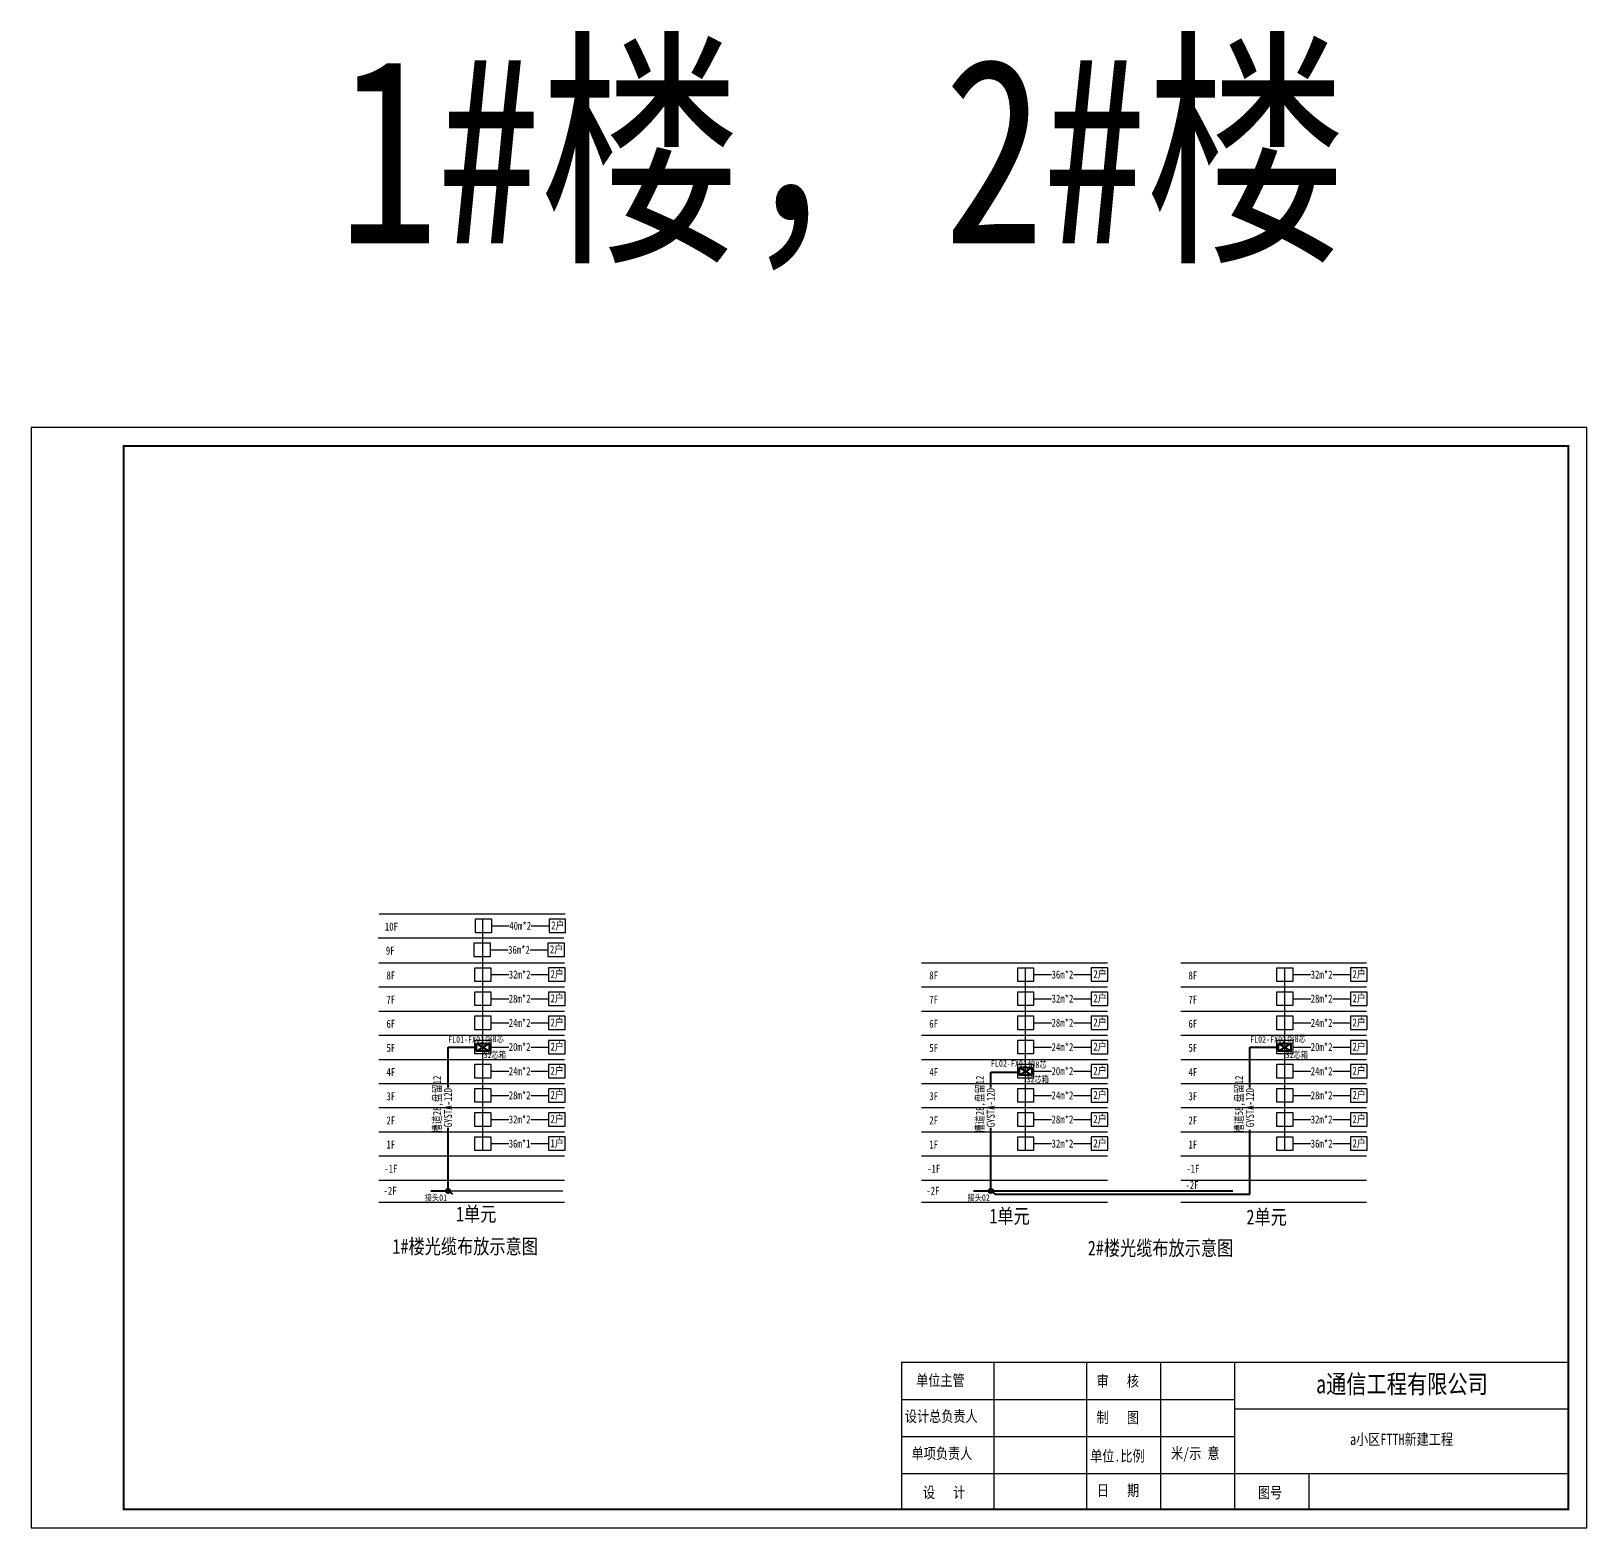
# Model space of a CAD drawing. Extents: x -718790 to -716301, y 387782 to 388189.
# Drawn here: x -718254.3 to -717834.3, y 387781.7 to 388185.7 of the extents above; entities that cross this region are included whole.
import ezdxf

# ---------------------------------------------------------------- set-up
doc = ezdxf.new("R2010")
doc.units = 0
doc.header["$LTSCALE"] = 1000
doc.header["$MEASUREMENT"] = 0
doc.layers.add('BZ', color=6, linetype='Continuous')
doc.layers.add('图框', color=7, linetype='Continuous')
doc.styles.add('粗宋', font='', dxfattribs={"width": 0.8})
doc.styles.get('粗宋').set_extended_font_data('SimSun')

msp = doc.modelspace()

# ---------------------------------------------------------------- hatches: boundary and pattern name
at = {"linetype": 'ByBlock', "lineweight": 40}
for points in [[(-718141.16, 387872.69, 1), (-718142.36, 387872.69, 1)], [(-717994.62, 387872.69, 1), (-717995.82, 387872.69, 1)]]:
    msp.add_hatch(color=0, dxfattribs=at).paths.add_polyline_path(points, flags=0)

# ---------------------------------------------------------------- linework, layer by layer
for p, q in [((-718160.31, 387947.45), (-718110.14, 387947.45)), ((-718130.07, 387944.24), (-718125.22, 387944.24)), ((-718119.28, 387944.24), (-718114.49, 387944.24)), ((-718160.65, 387940.98), (-718110.47, 387940.98)), ((-718130.4, 387937.78), (-718125.56, 387937.78)), ((-718119.61, 387937.78), (-718114.82, 387937.78)), ((-718160.47, 387934.29), (-718110.29, 387934.29)), ((-718013.93, 387934.29), (-717963.76, 387934.29)), ((-717943.97, 387934.29), (-717893.79, 387934.29)), ((-718130.22, 387931.08), (-718125.38, 387931.08)), ((-718119.43, 387931.08), (-718114.64, 387931.08)), ((-717983.68, 387931.08), (-717978.84, 387931.08)), ((-717972.89, 387931.08), (-717968.1, 387931.08)), ((-717913.72, 387931.08), (-717908.88, 387931.08)), ((-717902.93, 387931.08), (-717898.14, 387931.08)), ((-718160.47, 387927.77), (-718110.29, 387927.77)), ((-718013.93, 387927.77), (-717963.76, 387927.77)), ((-717943.97, 387927.77), (-717893.79, 387927.77)), ((-718160.47, 387921.25), (-718110.29, 387921.25)), ((-718130.22, 387924.57), (-718125.38, 387924.57)), ((-718119.43, 387924.57), (-718114.64, 387924.57)), ((-718013.93, 387921.25), (-717963.76, 387921.25)), ((-717983.68, 387924.57), (-717978.84, 387924.57)), ((-717972.89, 387924.57), (-717968.1, 387924.57)), ((-717943.97, 387921.25), (-717893.79, 387921.25)), ((-717913.72, 387924.57), (-717908.88, 387924.57)), ((-717902.93, 387924.57), (-717898.14, 387924.57)), ((-718130.22, 387918.05), (-718125.38, 387918.05)), ((-718119.43, 387918.05), (-718114.64, 387918.05)), ((-717983.68, 387918.05), (-717978.84, 387918.05)), ((-717972.89, 387918.05), (-717968.1, 387918.05)), ((-717913.72, 387918.05), (-717908.88, 387918.05)), ((-717902.93, 387918.05), (-717898.14, 387918.05)), ((-718160.47, 387914.73), (-718110.29, 387914.73)), ((-718013.93, 387914.73), (-717963.76, 387914.73)), ((-717943.97, 387914.73), (-717893.79, 387914.73)), ((-718160.47, 387908.21), (-718110.29, 387908.21)), ((-718130.22, 387911.53), (-718125.38, 387911.53)), ((-718119.43, 387911.53), (-718114.64, 387911.53)), ((-718013.93, 387908.21), (-717963.76, 387908.21)), ((-717983.68, 387911.53), (-717978.84, 387911.53)), ((-717972.89, 387911.53), (-717968.1, 387911.53)), ((-717943.97, 387908.21), (-717893.79, 387908.21)), ((-717913.72, 387911.53), (-717908.88, 387911.53)), ((-717902.93, 387911.53), (-717898.14, 387911.53)), ((-718130.22, 387905.01), (-718125.38, 387905.01)), ((-718119.43, 387905.01), (-718114.64, 387905.01)), ((-717983.68, 387905.01), (-717978.84, 387905.01)), ((-717972.89, 387905.01), (-717968.1, 387905.01)), ((-717913.72, 387905.01), (-717908.88, 387905.01)), ((-717902.93, 387905.01), (-717898.14, 387905.01)), ((-718160.47, 387901.7), (-718110.29, 387901.7)), ((-718013.93, 387901.7), (-717963.76, 387901.7)), ((-717943.97, 387901.7), (-717893.79, 387901.7)), ((-718130.22, 387898.49), (-718125.38, 387898.49)), ((-718119.43, 387898.49), (-718114.64, 387898.49)), ((-717983.68, 387898.49), (-717978.84, 387898.49)), ((-717972.89, 387898.49), (-717968.1, 387898.49)), ((-717913.72, 387898.49), (-717908.88, 387898.49)), ((-717902.93, 387898.49), (-717898.14, 387898.49)), ((-718160.47, 387895.18), (-718110.29, 387895.18)), ((-718130.22, 387891.97), (-718125.38, 387891.97)), ((-718119.43, 387891.97), (-718114.64, 387891.97)), ((-718013.93, 387895.18), (-717963.76, 387895.18)), ((-717983.68, 387891.97), (-717978.84, 387891.97)), ((-717972.89, 387891.97), (-717968.1, 387891.97)), ((-717943.97, 387895.18), (-717893.79, 387895.18)), ((-717913.72, 387891.97), (-717908.88, 387891.97)), ((-717902.93, 387891.97), (-717898.14, 387891.97)), ((-718160.47, 387888.66), (-718110.29, 387888.66)), ((-718013.93, 387888.66), (-717963.76, 387888.66)), ((-717943.97, 387888.66), (-717893.79, 387888.66)), ((-718130.22, 387885.46), (-718125.38, 387885.46)), ((-718119.43, 387885.46), (-718114.64, 387885.46)), ((-717983.68, 387885.46), (-717978.84, 387885.46)), ((-717972.89, 387885.46), (-717968.1, 387885.46)), ((-717913.72, 387885.46), (-717908.88, 387885.46)), ((-717902.93, 387885.46), (-717898.14, 387885.46)), ((-718160.47, 387882.14), (-718110.29, 387882.14)), ((-718013.93, 387882.14), (-717963.76, 387882.14)), ((-717943.97, 387882.14), (-717893.79, 387882.14)), ((-718160.47, 387875.62), (-718110.29, 387875.62)), ((-718013.93, 387875.62), (-717963.76, 387875.62)), ((-717943.97, 387875.62), (-717893.79, 387875.62)), ((-718160.47, 387869.67), (-718110.29, 387869.67)), ((-718013.93, 387869.67), (-717963.76, 387869.67)), ((-717943.97, 387869.67), (-717893.79, 387869.67)), ((-718016.31, 387786.75), (-717997.31, 387786.75)), ((-717997.31, 387786.75), (-717978.31, 387786.75)), ((-717978.31, 387786.75), (-717948.05, 387786.75)), ((-717948.05, 387786.75), (-717929.05, 387786.75)), ((-717929.05, 387786.75), (-717839.31, 387786.75))]:
    msp.add_line(p, q)
at = {"color": 7, "linetype": 'ByBlock', "ltscale": 0.001589}
for p, q in [((-718132.36, 387930.65), (-718132.36, 387946.11)), ((-718132.36, 387910.45), (-718132.36, 387932.95)), ((-717985.82, 387909.66), (-717985.82, 387932.95)), ((-717985.82, 387932.95), (-717985.82, 387932.95)), ((-717915.86, 387910.45), (-717915.86, 387932.95)), ((-717925.26, 387911.47), (-717925.26, 387911.47)), ((-718141.76, 387872.69), (-718110.8, 387872.69))]:
    msp.add_line(p, q, dxfattribs=at)
at = {"lineweight": 40}
for p, q in [((-718134.03, 387912.49), (-718130.69, 387910.45)), ((-718134.03, 387910.45), (-718130.69, 387912.49)), ((-717917.53, 387912.49), (-717914.19, 387910.45)), ((-717917.53, 387910.45), (-717914.19, 387912.49)), ((-717987.49, 387905.97), (-717984.15, 387903.93)), ((-717987.49, 387903.93), (-717984.15, 387905.97))]:
    msp.add_line(p, q, dxfattribs=at)
at = {"linetype": 'ByBlock', "lineweight": 40}
for p, q in [((-718141.76, 387911.47), (-718134.03, 387911.47)), ((-717925.26, 387911.47), (-717917.53, 387911.47)), ((-717995.22, 387904.72), (-717987.49, 387904.72)), ((-717925.26, 387871.79), (-717925.26, 387889.21))]:
    msp.add_line(p, q, dxfattribs=at)
at = {"color": 0, "linetype": 'ByBlock', "lineweight": 40}
for p, q in [((-718141.76, 387900.65), (-718141.76, 387911.47)), ((-717925.26, 387900.65), (-717925.26, 387911.47)), ((-717995.22, 387900.65), (-717995.22, 387904.72)), ((-718141.76, 387872.69), (-718141.76, 387889.68)), ((-717995.22, 387872.69), (-717995.22, 387889.68)), ((-718146.41, 387872.69), (-718141.76, 387872.69)), ((-718141.76, 387872.69), (-718140.55, 387871.79)), ((-717999.87, 387872.69), (-717995.22, 387872.69)), ((-717995.22, 387872.69), (-717929.91, 387872.69)), ((-717995.22, 387872.69), (-717994.02, 387871.79)), ((-717994.02, 387871.79), (-717925.26, 387871.79))]:
    msp.add_line(p, q, dxfattribs=at)
at = {"linetype": 'ByBlock'}
for p, q in [((-718132.36, 387883.59), (-718132.36, 387910.45)), ((-717985.82, 387883.59), (-717985.82, 387910.45)), ((-717915.86, 387883.59), (-717915.86, 387910.45))]:
    msp.add_line(p, q, dxfattribs=at)
at = {"color": 7}
for p, q in [((-717994.31, 387786.75), (-717994.31, 387826.44)), ((-717969.31, 387786.75), (-717969.31, 387826.44)), ((-717949.31, 387786.75), (-717949.31, 387826.44)), ((-717929.31, 387786.75), (-717929.31, 387826.44)), ((-718019.31, 387816.44), (-717929.31, 387816.44)), ((-717929.31, 387796.44), (-717929.31, 387816.44)), ((-717929.31, 387813.84), (-717839.31, 387813.84)), ((-718019.31, 387806.44), (-717929.31, 387806.44)), ((-718019.31, 387796.44), (-717839.31, 387796.44)), ((-717929.31, 387796.44), (-717839.31, 387796.44)), ((-717909.31, 387786.75), (-717909.31, 387796.44)), ((-718019.31, 387786.75), (-717839.31, 387786.75))]:
    msp.add_line(p, q, dxfattribs=at)
for points in [[(-718134.34, 387946.11), (-718130.07, 387946.11), (-718130.07, 387942.38), (-718134.34, 387942.38), (-718134.34, 387946.11)], [(-718114.49, 387942.44), (-718110.01, 387942.44), (-718110.01, 387946.05), (-718114.49, 387946.05), (-718114.49, 387942.44)], [(-718134.67, 387939.64), (-718130.4, 387939.64), (-718130.4, 387935.91), (-718134.67, 387935.91), (-718134.67, 387939.64)], [(-718114.82, 387935.98), (-718110.35, 387935.98), (-718110.35, 387939.58), (-718114.82, 387939.58), (-718114.82, 387935.98)], [(-718134.49, 387932.95), (-718130.22, 387932.95), (-718130.22, 387929.22), (-718134.49, 387929.22), (-718134.49, 387932.95)], [(-718114.64, 387929.28), (-718110.16, 387929.28), (-718110.16, 387932.88), (-718114.64, 387932.88), (-718114.64, 387929.28)], [(-717987.95, 387932.95), (-717983.68, 387932.95), (-717983.68, 387929.22), (-717987.95, 387929.22), (-717987.95, 387932.95)], [(-717968.1, 387929.28), (-717963.63, 387929.28), (-717963.63, 387932.88), (-717968.1, 387932.88), (-717968.1, 387929.28)], [(-717917.99, 387932.95), (-717913.72, 387932.95), (-717913.72, 387929.22), (-717917.99, 387929.22), (-717917.99, 387932.95)], [(-717898.14, 387929.28), (-717893.66, 387929.28), (-717893.66, 387932.88), (-717898.14, 387932.88), (-717898.14, 387929.28)], [(-718134.49, 387926.43), (-718130.22, 387926.43), (-718130.22, 387922.7), (-718134.49, 387922.7), (-718134.49, 387926.43)], [(-718114.64, 387922.77), (-718110.16, 387922.77), (-718110.16, 387926.37), (-718114.64, 387926.37), (-718114.64, 387922.77)], [(-717987.95, 387926.43), (-717983.68, 387926.43), (-717983.68, 387922.7), (-717987.95, 387922.7), (-717987.95, 387926.43)], [(-717968.1, 387922.77), (-717963.63, 387922.77), (-717963.63, 387926.37), (-717968.1, 387926.37), (-717968.1, 387922.77)], [(-717917.99, 387926.43), (-717913.72, 387926.43), (-717913.72, 387922.7), (-717917.99, 387922.7), (-717917.99, 387926.43)], [(-717898.14, 387922.77), (-717893.66, 387922.77), (-717893.66, 387926.37), (-717898.14, 387926.37), (-717898.14, 387922.77)], [(-718134.49, 387919.91), (-718130.22, 387919.91), (-718130.22, 387916.18), (-718134.49, 387916.18), (-718134.49, 387919.91)], [(-718114.64, 387916.25), (-718110.16, 387916.25), (-718110.16, 387919.85), (-718114.64, 387919.85), (-718114.64, 387916.25)], [(-717987.95, 387919.91), (-717983.68, 387919.91), (-717983.68, 387916.18), (-717987.95, 387916.18), (-717987.95, 387919.91)], [(-717968.1, 387916.25), (-717963.63, 387916.25), (-717963.63, 387919.85), (-717968.1, 387919.85), (-717968.1, 387916.25)], [(-717917.99, 387919.91), (-717913.72, 387919.91), (-717913.72, 387916.18), (-717917.99, 387916.18), (-717917.99, 387919.91)], [(-717898.14, 387916.25), (-717893.66, 387916.25), (-717893.66, 387919.85), (-717898.14, 387919.85), (-717898.14, 387916.25)], [(-718134.49, 387913.39), (-718130.22, 387913.39), (-718130.22, 387909.66), (-718134.49, 387909.66), (-718134.49, 387913.39)], [(-718114.64, 387909.73), (-718110.16, 387909.73), (-718110.16, 387913.33), (-718114.64, 387913.33), (-718114.64, 387909.73)], [(-717987.95, 387913.39), (-717983.68, 387913.39), (-717983.68, 387909.66), (-717987.95, 387909.66), (-717987.95, 387913.39)], [(-717968.1, 387909.73), (-717963.63, 387909.73), (-717963.63, 387913.33), (-717968.1, 387913.33), (-717968.1, 387909.73)], [(-717917.99, 387913.39), (-717913.72, 387913.39), (-717913.72, 387909.66), (-717917.99, 387909.66), (-717917.99, 387913.39)], [(-717898.14, 387909.73), (-717893.66, 387909.73), (-717893.66, 387913.33), (-717898.14, 387913.33), (-717898.14, 387909.73)], [(-718134.49, 387906.88), (-718130.22, 387906.88), (-718130.22, 387903.15), (-718134.49, 387903.15), (-718134.49, 387906.88)], [(-718114.64, 387903.21), (-718110.16, 387903.21), (-718110.16, 387906.81), (-718114.64, 387906.81), (-718114.64, 387903.21)], [(-717987.95, 387906.88), (-717983.68, 387906.88), (-717983.68, 387903.15), (-717987.95, 387903.15), (-717987.95, 387906.88)], [(-717968.1, 387903.21), (-717963.63, 387903.21), (-717963.63, 387906.81), (-717968.1, 387906.81), (-717968.1, 387903.21)], [(-717917.99, 387906.88), (-717913.72, 387906.88), (-717913.72, 387903.15), (-717917.99, 387903.15), (-717917.99, 387906.88)], [(-717898.14, 387903.21), (-717893.66, 387903.21), (-717893.66, 387906.81), (-717898.14, 387906.81), (-717898.14, 387903.21)], [(-718134.49, 387900.36), (-718130.22, 387900.36), (-718130.22, 387896.63), (-718134.49, 387896.63), (-718134.49, 387900.36)], [(-718114.64, 387896.69), (-718110.16, 387896.69), (-718110.16, 387900.29), (-718114.64, 387900.29), (-718114.64, 387896.69)], [(-717987.95, 387900.36), (-717983.68, 387900.36), (-717983.68, 387896.63), (-717987.95, 387896.63), (-717987.95, 387900.36)], [(-717968.1, 387896.69), (-717963.63, 387896.69), (-717963.63, 387900.29), (-717968.1, 387900.29), (-717968.1, 387896.69)], [(-717917.99, 387900.36), (-717913.72, 387900.36), (-717913.72, 387896.63), (-717917.99, 387896.63), (-717917.99, 387900.36)], [(-717898.14, 387896.69), (-717893.66, 387896.69), (-717893.66, 387900.29), (-717898.14, 387900.29), (-717898.14, 387896.69)], [(-718134.49, 387893.84), (-718130.22, 387893.84), (-718130.22, 387890.11), (-718134.49, 387890.11), (-718134.49, 387893.84)], [(-718114.64, 387890.17), (-718110.16, 387890.17), (-718110.16, 387893.77), (-718114.64, 387893.77), (-718114.64, 387890.17)], [(-717987.95, 387893.84), (-717983.68, 387893.84), (-717983.68, 387890.11), (-717987.95, 387890.11), (-717987.95, 387893.84)], [(-717968.1, 387890.17), (-717963.63, 387890.17), (-717963.63, 387893.77), (-717968.1, 387893.77), (-717968.1, 387890.17)], [(-717917.99, 387893.84), (-717913.72, 387893.84), (-717913.72, 387890.11), (-717917.99, 387890.11), (-717917.99, 387893.84)], [(-717898.14, 387890.17), (-717893.66, 387890.17), (-717893.66, 387893.77), (-717898.14, 387893.77), (-717898.14, 387890.17)], [(-718134.49, 387887.32), (-718130.22, 387887.32), (-718130.22, 387883.59), (-718134.49, 387883.59), (-718134.49, 387887.32)], [(-718114.64, 387883.66), (-718110.16, 387883.66), (-718110.16, 387887.26), (-718114.64, 387887.26), (-718114.64, 387883.66)], [(-717987.95, 387887.32), (-717983.68, 387887.32), (-717983.68, 387883.59), (-717987.95, 387883.59), (-717987.95, 387887.32)], [(-717968.1, 387883.66), (-717963.63, 387883.66), (-717963.63, 387887.26), (-717968.1, 387887.26), (-717968.1, 387883.66)], [(-717917.99, 387887.32), (-717913.72, 387887.32), (-717913.72, 387883.59), (-717917.99, 387883.59), (-717917.99, 387887.32)], [(-717898.14, 387883.66), (-717893.66, 387883.66), (-717893.66, 387887.26), (-717898.14, 387887.26), (-717898.14, 387883.66)]]:
    msp.add_lwpolyline(points, close=True)
at = {"lineweight": 40}
for points in [[(-718134.03, 387912.49), (-718130.69, 387912.49), (-718130.69, 387910.45), (-718134.03, 387910.45), (-718134.03, 387912.49)], [(-717917.53, 387912.49), (-717914.19, 387912.49), (-717914.19, 387910.45), (-717917.53, 387910.45), (-717917.53, 387912.49)], [(-717987.49, 387905.97), (-717984.15, 387905.97), (-717984.15, 387903.93), (-717987.49, 387903.93), (-717987.49, 387905.97)]]:
    msp.add_lwpolyline(points, close=True, dxfattribs=at)
at = {"color": 7}
msp.add_lwpolyline([(-718019.31, 387786.75, 0.4, 0.4, 0), (-718019.31, 387826.44, 0.4, 0.4, 0), (-717839.31, 387826.44, 0, 0, 0)], format="xyseb", dxfattribs=at)
at = {"color": 0, "linetype": 'ByBlock', "lineweight": 40}
for centre in [(-718141.76, 387872.69), (-717995.22, 387872.69)]:
    msp.add_circle(centre, 0.598, dxfattribs=at)
at = {"layer": '图框', "color": 7}
msp.add_lwpolyline([(-718254.31, 387781.75), (-717834.31, 387781.75), (-717834.31, 388078.75), (-718254.31, 388078.75), (-718254.31, 387781.75)], close=True, dxfattribs=at)
msp.add_lwpolyline([(-718229.31, 387786.75, 0.5, 0.5, 0), (-717839.31, 387786.75, 0.5, 0.5, 0), (-717839.31, 388073.75, 0.5, 0.5, 0), (-718229.31, 388073.75, 0.5, 0.5, 0), (-718229.31, 387786.75, 0, 0, 0)], format="xyseb", close=True, dxfattribs=at)

# ---------------------------------------------------------------- texts
at = {"color": 7, "char_height": 3, "attachment_point": 7, "style": '粗宋'}
for s, insert in [('{\\W0.8000000000000002;单位主管}', (-718015.39, 387819.74)), ('{\\W0.8000000000000002;审   核}', (-717966.68, 387819.57)), ('{\\W0.8000000000000002;设计总负责人}', (-718018.42, 387810.04)), ('{\\W0.8000000000000002;制   图}', (-717966.68, 387809.74)), ('{\\W0.8000000000000002;单项负责人}', (-718016.61, 387800.01)), ('{\\W0.8000000000000002;单位.比例}', (-717968.43, 387799.33)), ('{\\W0.8000000000000002;设   计}', (-718013.56, 387789.49)), ('{\\W0.8000000000000002;日   期}', (-717966.6, 387790.02))]:
    msp.add_mtext(s, dxfattribs=dict(at, insert=insert))
at = {"color": 7, "linetype": 'ByBlock', "char_height": 3, "attachment_point": 7, "style": '粗宋'}
for s, insert in [('{\\W0.8000000000000002;米/示 意}', (-717946.57, 387799.64)), ('{\\W0.8000000000000002;图号}', (-717923.11, 387789.45))]:
    msp.add_mtext(s, dxfattribs=dict(at, insert=insert))
at = {"layer": 'BZ', "linetype": 'Continuous', "attachment_point": 5, "style": '粗宋'}
for s, insert, char_height in [('{\\W0.8;1#楼，2#楼}', (-718035.24, 388149.79), 50), ('{\\W0.7999999999999999;2户}', (-718112.13, 387944.24), 2.16), ('{\\W0.7999999999999999;2户}', (-718112.47, 387937.77), 2.16), ('{\\W0.7999999999999999;8F}', (-718157.19, 387930.85), 2.16), ('{\\W0.7999999999999999;32m*2}', (-718122.43, 387931.08), 2.16), ('{\\W0.7999999999999999;2户}', (-718112.29, 387931.08), 2.16), ('{\\W0.7999999999999999;8F}', (-718010.66, 387930.85), 2.16), ('{\\W0.7999999999999999;36m*2}', (-717975.89, 387931.08), 2.16), ('{\\W0.7999999999999999;2户}', (-717965.75, 387931.08), 2.16), ('{\\W0.7999999999999999;8F}', (-717940.69, 387930.85), 2.16), ('{\\W0.7999999999999999;32m*2}', (-717905.93, 387931.08), 2.16), ('{\\W0.7999999999999999;2户}', (-717895.79, 387931.08), 2.16), ('{\\W0.7999999999999999;7F}', (-718157.19, 387924.33), 2.16), ('{\\W0.7999999999999999;28m*2}', (-718122.43, 387924.57), 2.16), ('{\\W0.7999999999999999;2户}', (-718112.29, 387924.56), 2.16), ('{\\W0.7999999999999999;7F}', (-718010.66, 387924.33), 2.16), ('{\\W0.7999999999999999;32m*2}', (-717975.89, 387924.57), 2.16), ('{\\W0.7999999999999999;2户}', (-717965.75, 387924.56), 2.16), ('{\\W0.7999999999999999;7F}', (-717940.69, 387924.33), 2.16), ('{\\W0.7999999999999999;28m*2}', (-717905.93, 387924.57), 2.16), ('{\\W0.7999999999999999;2户}', (-717895.79, 387924.56), 2.16), ('{\\W0.7999999999999999;6F}', (-718157.19, 387917.81), 2.16), ('{\\W0.7999999999999999;24m*2}', (-718122.43, 387918.05), 2.16), ('{\\W0.7999999999999999;2户}', (-718112.29, 387918.04), 2.16), ('{\\W0.7999999999999999;6F}', (-718010.66, 387917.81), 2.16), ('{\\W0.7999999999999999;28m*2}', (-717975.89, 387918.05), 2.16), ('{\\W0.7999999999999999;2户}', (-717965.75, 387918.04), 2.16), ('{\\W0.7999999999999999;6F}', (-717940.69, 387917.81), 2.16), ('{\\W0.7999999999999999;24m*2}', (-717905.93, 387918.05), 2.16), ('{\\W0.7999999999999999;2户}', (-717895.79, 387918.04), 2.16), ('{\\W0.7999999999999999;5F}', (-718157.19, 387911.29), 2.16), ('{\\W0.8;熔8芯}', (-718129.19, 387913.65), 1.7496), ('{\\W0.7999999999999999;20m*2}', (-718122.43, 387911.53), 2.16), ('{\\W0.7999999999999999;2户}', (-718112.29, 387911.52), 2.16), ('{\\W0.7999999999999999;5F}', (-718010.66, 387911.29), 2.16), ('{\\W0.7999999999999999;24m*2}', (-717975.89, 387911.53), 2.16), ('{\\W0.7999999999999999;2户}', (-717965.75, 387911.52), 2.16), ('{\\W0.7999999999999999;5F}', (-717940.69, 387911.29), 2.16), ('{\\W0.8;熔8芯}', (-717912.69, 387913.65), 1.7496), ('{\\W0.7999999999999999;20m*2}', (-717905.93, 387911.53), 2.16), ('{\\W0.7999999999999999;2户}', (-717895.79, 387911.52), 2.16), ('{\\W0.8;熔8芯}', (-717982.66, 387906.68), 1.7496), ('{\\W0.7999999999999999;4F}', (-718157.19, 387904.77), 2.16), ('{\\W0.7999999999999999;24m*2}', (-718122.43, 387905.01), 2.16), ('{\\W0.7999999999999999;2户}', (-718112.29, 387905), 2.16), ('{\\W0.7999999999999999;4F}', (-718010.66, 387904.77), 2.16), ('{\\W0.7999999999999999;20m*2}', (-717975.89, 387905.01), 2.16), ('{\\W0.7999999999999999;2户}', (-717965.75, 387905), 2.16), ('{\\W0.7999999999999999;4F}', (-717940.69, 387904.77), 2.16), ('{\\W0.7999999999999999;24m*2}', (-717905.93, 387905.01), 2.16), ('{\\W0.7999999999999999;2户}', (-717895.79, 387905), 2.16), ('{\\W0.7999999999999999;28m*2}', (-718122.43, 387898.49), 2.16), ('{\\W0.7999999999999999;2户}', (-718112.29, 387898.48), 2.16), ('{\\W0.7999999999999999;24m*2}', (-717975.89, 387898.49), 2.16), ('{\\W0.7999999999999999;2户}', (-717965.75, 387898.48), 2.16), ('{\\W0.7999999999999999;28m*2}', (-717905.93, 387898.49), 2.16), ('{\\W0.7999999999999999;2户}', (-717895.79, 387898.48), 2.16), ('{\\W0.7999999999999999;3F}', (-718157.19, 387898.25), 2.16), ('{\\W0.7999999999999999;3F}', (-718010.66, 387898.25), 2.16), ('{\\W0.7999999999999999;3F}', (-717940.69, 387898.25), 2.16), ('{\\W0.7999999999999999;2F}', (-718157.19, 387891.74), 2.16), ('{\\W0.7999999999999999;32m*2}', (-718122.43, 387891.97), 2.16), ('{\\W0.7999999999999999;2户}', (-718112.29, 387891.97), 2.16), ('{\\W0.7999999999999999;2F}', (-718010.66, 387891.74), 2.16), ('{\\W0.7999999999999999;28m*2}', (-717975.89, 387891.97), 2.16), ('{\\W0.7999999999999999;2户}', (-717965.75, 387891.97), 2.16), ('{\\W0.7999999999999999;2F}', (-717940.69, 387891.74), 2.16), ('{\\W0.7999999999999999;32m*2}', (-717905.93, 387891.97), 2.16), ('{\\W0.7999999999999999;2户}', (-717895.79, 387891.97), 2.16), ('{\\W0.7999999999999999;1户}', (-718112.29, 387885.45), 2.16), ('{\\W0.7999999999999999;2户}', (-717965.75, 387885.45), 2.16), ('{\\W0.7999999999999999;2户}', (-717895.79, 387885.45), 2.16), ('{\\W0.7999999999999999;1F}', (-718157.19, 387885.22), 2.16), ('{\\W0.7999999999999999;36m*1}', (-718122.43, 387885.46), 2.16), ('{\\W0.7999999999999999;1F}', (-718010.66, 387885.22), 2.16), ('{\\W0.7999999999999999;32m*2}', (-717975.89, 387885.46), 2.16), ('{\\W0.7999999999999999;1F}', (-717940.69, 387885.22), 2.16), ('{\\W0.7999999999999999;36m*2}', (-717905.93, 387885.46), 2.16), ('{\\W0.7999999999999999;-1F}', (-718157.19, 387878.7), 2.16), ('{\\W0.7999999999999999;-1F}', (-718010.66, 387878.7), 2.16), ('{\\W0.7999999999999999;-1F}', (-717940.69, 387878.7), 2.16), ('{\\W0.7999999999999999;-2F}', (-717940.9, 387874.29), 2.16), ('{\\W0.7999999999999999;-2F}', (-718157.4, 387872.72), 2.16), ('{\\W0.7999999999999999;-2F}', (-718010.87, 387872.72), 2.16), ('{\\W0.8;1单元}', (-718134.15, 387866.26), 4), ('{\\W0.8;1单元}', (-717990.17, 387865.69), 4), ('{\\W0.8;2单元}', (-717920.77, 387865.43), 4), ('{\\W0.8;1#楼光缆布放示意图}', (-718137.13, 387857.5), 4), ('{\\W0.8;2#楼光缆布放示意图}', (-717949.42, 387857.05), 4), ('{\\W0.8;a通信工程有限公司}', (-717884.24, 387820.29), 5)]:
    msp.add_mtext(s, dxfattribs=dict(at, insert=insert, char_height=char_height))
at = {"layer": 'BZ', "color": 6, "linetype": 'Continuous', "true_color": 0xff00ff, "attachment_point": 5, "style": '粗宋'}
for s, insert, char_height in [('{\\W0.7999999999999999;10F}', (-718157.04, 387944.01), 2.16), ('{\\W0.7999999999999999;40m*2}', (-718122.28, 387944.24), 2.16), ('{\\W0.7999999999999999;9F}', (-718157.37, 387937.54), 2.16), ('{\\W0.7999999999999999;36m*2}', (-718122.61, 387937.78), 2.16), ('{\\W0.8000000000000002;a小区FTTH新建工程}', (-717884.35, 387805.49), 3)]:
    msp.add_mtext(s, dxfattribs=dict(at, insert=insert, char_height=char_height))
at = {"layer": 'BZ', "color": 2, "linetype": 'Continuous', "char_height": 1.728, "attachment_point": 5, "style": '粗宋'}
for s, insert in [('{\\W0.8;FL01-FX01}', (-718136.88, 387913.58)), ('{\\W0.8;FL02-FX02}', (-717920.38, 387913.58)), ('{\\W0.8;32芯箱}', (-718129.12, 387909.34)), ('{\\W0.8;FL02-FX01}', (-717990.34, 387907.09)), ('{\\W0.8;32芯箱}', (-717912.62, 387909.34)), ('{\\W0.8;32芯箱}', (-717982.58, 387902.76)), ('{\\W0.8;接头01}', (-718145.03, 387870.81)), ('{\\W0.8;接头02}', (-717998.49, 387870.81))]:
    msp.add_mtext(s, dxfattribs=dict(at, insert=insert))
at = {"layer": 'BZ', "linetype": 'Continuous', "char_height": 2.16, "attachment_point": 5, "rotation": 90, "style": '粗宋'}
for s, insert in [('{\\W0.7999999999999999;槽道28,盘留12}', (-718144.45, 387896.05)), ('{\\W0.7999999999999999;GYSTA-12D}', (-718141.76, 387895.18)), ('{\\W0.7999999999999999;槽道28,盘留12}', (-717997.92, 387896.05)), ('{\\W0.7999999999999999;GYSTA-12D}', (-717995.22, 387895.18)), ('{\\W0.7999999999999999;槽道58,盘留12}', (-717927.95, 387896.05)), ('{\\W0.7999999999999999;GYSTA-12D}', (-717925.26, 387895.18))]:
    msp.add_mtext(s, dxfattribs=dict(at, insert=insert))

doc.saveas('drawing.dxf')
